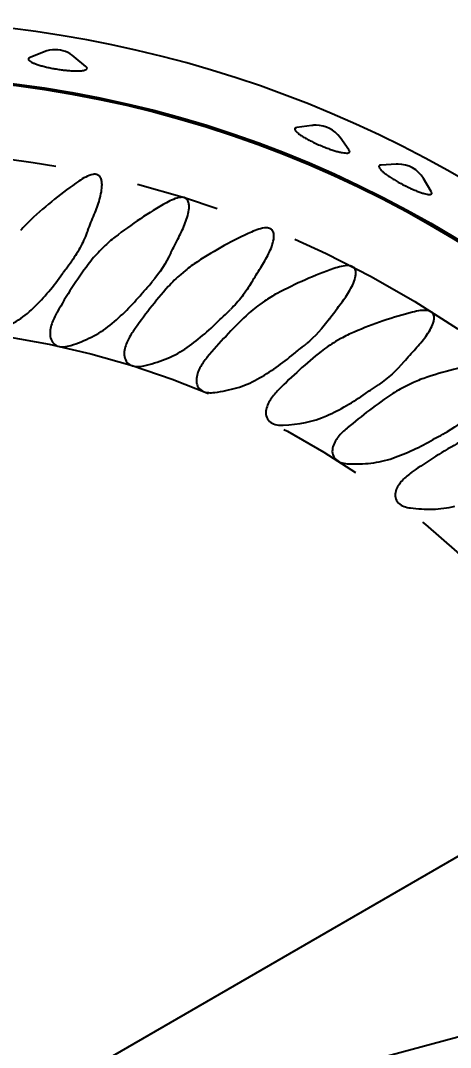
# Model space of a CAD drawing. Header units: millimetres. Extents: x 10 to 412, y 8 to 584.
# Drawn here: x 332.14 to 345.22, y 258.41 to 289.62 of the extents above; entities that cross this region are included whole.
import ezdxf

# ---------------------------------------------------------------- set-up
doc = ezdxf.new("R2010")
doc.units = ezdxf.units.MM
doc.linetypes.add('CENTERX2', pattern=[20.32, 12.7, -2.54, 2.54, -2.54])
doc.layers.add('CENTERLINE', color=4, linetype='CENTERX2')
doc.layers.add('DIMENSIONS', color=2, linetype='Continuous')
doc.layers.add('OUTLINE', color=7, linetype='Continuous', lineweight=25)
doc.styles.add('SLDTEXTSTYLE0', font='TXT', dxfattribs={"width": 0.75})
doc.dimstyles.new('SLDDIMSTYLE13', dxfattribs={"dimtxt": 3.5, "dimasz": 2, "dimexe": 0, "dimexo": 0.0625, "dimgap": 0.875, "dimtad": 1, "dimrnd": 1e-09, "dimzin": 12, "dimdsep": 46, "dimtxsty": 'SLDTEXTSTYLE0', "dimblk1": 'NONE', "dimsah": 1, "dimcen": 0, "dimadec": 0, "dimazin": 3, "dimtfac": 1, "dimtmove": 0, "dimatfit": 3, "dimldrblk": 'NONE', "dimfxl": 0, "dimfrac": 2, "dimtolj": 1, "dimtzin": 12, "dimarcsym": 0})

# ---------------------------------------------------------------- blocks, each defined once
blk = doc.blocks.new('_D_41')
at = {"layer": 'DIMENSIONS'}
for q in [(375.287, 281.441), (300.246, 238.116)]:
    blk.add_line((355.154, 269.817), q, dxfattribs=at)
blk.add_solid([(355.154, 269.817), (357.136, 270.384), (356.636, 271.25)], dxfattribs=at)
at = {"layer": 'DIMENSIONS', "char_height": 3.5, "attachment_point": 1, "rotation": 30, "style": 'SLDTEXTSTYLE0'}
for s, insert in [('63,4', (363.823, 280.026)), ('%%c', (359.254, 277.388))]:
    blk.add_mtext(s, dxfattribs=dict(at, insert=insert))
blk = doc.blocks.new('_None')
blk = doc.blocks.new('_D_42')
at = {"layer": 'DIMENSIONS'}
for q in [(381.537, 268.392), (302.246, 247.146)]:
    blk.add_line((353.154, 260.787), q, dxfattribs=at)
blk.add_solid([(353.154, 260.787), (355.216, 260.822), (354.957, 261.788)], dxfattribs=at)
at = {"layer": 'DIMENSIONS', "char_height": 3.5, "attachment_point": 1, "rotation": 15, "style": 'SLDTEXTSTYLE0'}
for s, insert in [('52,7', (370.097, 269.993)), ('%%c', (365.001, 268.627))]:
    blk.add_mtext(s, dxfattribs=dict(at, insert=insert))

msp = doc.modelspace()

# ---------------------------------------------------------------- linework, layer by layer
at = {"layer": 'CENTERLINE'}
for radius in [31.70081, 26.35209]:
    msp.add_circle((327.70013, 253.96659), radius, dxfattribs=at)
at = {"layer": 'OUTLINE'}
for p, q in [((332.86238, 288.66625), (332.43181, 288.49362)), ((334.1331, 288.21747), (333.77926, 288.51741)), ((341.0077, 286.42617), (340.54786, 286.3614)), ((342.13452, 285.68631), (341.86242, 286.06246)), ((343.57361, 285.25154), (343.10946, 285.22391)), ((344.63761, 284.42304), (344.39633, 284.82031)), ((334.67694, 282.7356), (334.54855, 282.60721)), ((337.15778, 282.01806), (337.01868, 281.90134)), ((339.56663, 281.08702), (339.41789, 280.98288)), ((341.88518, 279.94959), (341.72793, 279.8588)), ((344.09577, 278.61441), (343.9312, 278.53767))]:
    msp.add_line(p, q, dxfattribs=at)
for radius in [33.99382, 33.94382]:
    msp.add_circle((327.70013, 253.96659), radius, dxfattribs=at)
for centre, radius, start, end in [((327.70013, 253.96659), 35.65, 306.658466, 274.273816), ((333.1973, 287.83089), 0.9, 90, 111.847112), ((333.1973, 287.83089), 0.9, 49.712178, 90), ((341.13321, 285.53496), 0.9, 90, 98.01658), ((341.13321, 285.53496), 0.9, 35.881646, 90), ((343.62709, 284.35313), 0.9, 90, 93.406403), ((343.62709, 284.35313), 0.9, 31.271469, 90)]:
    msp.add_arc(centre, radius, start, end, dxfattribs=at)
for points, knots in [([(332.43232, 288.49232), (332.42717, 288.49069), (332.40306, 288.48302), (332.38381, 288.46422), (332.37733, 288.4365), (332.39741, 288.40494), (332.44217, 288.37081), (332.50991, 288.33496), (332.59954, 288.29833), (332.70788, 288.26188), (332.8326, 288.22663), (332.96987, 288.19341), (333.11611, 288.16331), (333.26712, 288.13699), (333.4185, 288.11544), (333.56599, 288.0991), (333.7051, 288.08868), (333.82368, 288.08469), (333.92233, 288.08575), (333.97287, 288.08985), (333.99814, 288.0919)], [0, 0, 0, 0, 0.01601474, 0.07505704, 0.13386032, 0.1926592, 0.25139425, 0.3101344, 0.3690073, 0.42788587, 0.48704617, 0.54620738, 0.60567181, 0.66513666, 0.72479107, 0.78444595, 0.84409612, 0.9037416, 0.95187119, 1, 1, 1, 1]), ([(333.99814, 288.0919), (334.02085, 288.09477), (334.06626, 288.10049), (334.11952, 288.11508), (334.1571, 288.13512), (334.1714, 288.16149), (334.16404, 288.18882), (334.14154, 288.2083), (334.13218, 288.2164)], [0, 0, 0, 0, 0.1534037, 0.30680056, 0.49382961, 0.68083918, 0.86732717, 1, 1, 1, 1]), ([(340.548, 286.36034), (340.54414, 286.36014), (340.51998, 286.35886), (340.49717, 286.3459), (340.48157, 286.32167), (340.49213, 286.28676), (340.52502, 286.24375), (340.58089, 286.19316), (340.65713, 286.13669), (340.75249, 286.07566), (340.86373, 286.01175), (340.98829, 285.94682), (341.13342, 285.87679), (341.23898, 285.83165), (341.29768, 285.80654)], [0, 0, 0, 0, 0.0165858, 0.103873681, 0.191160258, 0.278195229, 0.365230233, 0.452309472, 0.53938952, 0.626788415, 0.714195193, 0.802060713, 0.889925419, 1, 1, 1, 1]), ([(341.29768, 285.80654), (341.34489, 285.78745), (341.43932, 285.74926), (341.57784, 285.69957), (341.70886, 285.65756), (341.82892, 285.62462), (341.93409, 285.60199), (342.02191, 285.58996), (342.08925, 285.58931), (342.13528, 285.59949), (342.15713, 285.62097), (342.1584, 285.64932), (342.14119, 285.67451), (342.13358, 285.68565)], [0, 0, 0, 0, 0.09320253, 0.1864058, 0.27959654, 0.37278785, 0.46564274, 0.55849784, 0.65086134, 0.74323517, 0.8351698, 0.92711707, 1, 1, 1, 1]), ([(334.38694, 283.72414), (334.44991, 283.87378), (334.50563, 284.02602), (334.56981, 284.25429), (334.58802, 284.33045), (334.61473, 284.4837), (334.62356, 284.56147), (334.6218, 284.67583), (334.61875, 284.71366), (334.60339, 284.78869), (334.59107, 284.82642), (334.54714, 284.89325), (334.51449, 284.92047), (334.43492, 284.94725), (334.39211, 284.94721), (334.27076, 284.92966), (334.19604, 284.89718), (334.05481, 284.82475), (333.98703, 284.7824), (333.92148, 284.73767)], [0, 0, 0, 0, 0.25, 0.25, 0.375, 0.375, 0.5, 0.5, 0.5625, 0.5625, 0.625, 0.625, 0.6875, 0.6875, 0.75, 0.75, 0.875, 0.875, 1, 1, 1, 1]), ([(343.10949, 285.22324), (343.10727, 285.22333), (343.08435, 285.22421), (343.06077, 285.21389), (343.04118, 285.19212), (343.04707, 285.15733), (343.07455, 285.11264), (343.12444, 285.05841), (343.19429, 284.99658), (343.283, 284.9285), (343.38755, 284.85613), (343.50554, 284.7815), (343.64382, 284.69998), (343.74521, 284.64627), (343.8016, 284.6164)], [0, 0, 0, 0, 0.009431688, 0.097380983, 0.185326358, 0.273006047, 0.360689784, 0.448395301, 0.536113368, 0.624142759, 0.712170729, 0.800664084, 0.889157099, 1, 1, 1, 1]), ([(333.92148, 284.73767), (333.67026, 284.56622), (333.42139, 284.38277), (332.92918, 283.98872), (332.68723, 283.779), (332.45472, 283.56231)], [0, 0, 0, 0, 0.5, 0.5, 1, 1, 1, 1]), ([(343.8016, 284.6164), (343.84712, 284.59343), (343.93818, 284.54748), (344.07267, 284.48618), (344.20058, 284.43302), (344.31859, 284.38966), (344.42285, 284.35768), (344.51091, 284.3376), (344.57963, 284.33049), (344.6281, 284.33589), (344.65352, 284.35448), (344.65867, 284.38269), (344.64385, 284.40993), (344.63694, 284.42264)], [0, 0, 0, 0, 0.09249702, 0.18499274, 0.27748179, 0.36996837, 0.46213181, 0.55429135, 0.64597559, 0.73765104, 0.82891075, 0.92016307, 1, 1, 1, 1]), ([(336.57968, 284.07835), (336.31452, 283.92948), (336.05051, 283.76836), (335.52532, 283.41835), (335.26651, 283.23084), (335.01606, 283.0353)], [0, 0, 0, 0, 0.5, 0.5, 1, 1, 1, 1]), ([(336.95504, 283.02811), (337.031, 283.17205), (337.09987, 283.31911), (337.18381, 283.54141), (337.20862, 283.61591), (337.24858, 283.76679), (337.26405, 283.84343), (337.272, 283.95788), (337.27216, 283.99606), (337.2628, 284.07303), (337.25345, 284.11124), (337.21504, 284.18053), (337.18411, 284.21029), (337.10747, 284.24268), (337.06505, 284.24616), (336.94214, 284.23865), (336.86623, 284.21306), (336.71856, 284.15277), (336.64839, 284.11693), (336.57968, 284.07835)], [0, 0, 0, 0, 0.25, 0.25, 0.375, 0.375, 0.5, 0.5, 0.5625, 0.5625, 0.625, 0.625, 0.6875, 0.6875, 0.75, 0.75, 0.875, 0.875, 1, 1, 1, 1]), ([(334.1885, 283.23114), (334.12669, 283.06978), (334.05647, 282.91206), (333.89597, 282.60536), (333.80493, 282.45536), (333.70392, 282.31296)], [0, 0, 0, 0, 0.5, 0.5, 1, 1, 1, 1]), ([(339.17031, 283.18986), (338.8932, 283.06468), (338.61604, 282.92714), (338.0618, 282.62391), (337.7882, 282.45999), (337.52173, 282.28706)], [0, 0, 0, 0, 0.5, 0.5, 1, 1, 1, 1]), ([(339.4527, 282.1109), (339.54094, 282.24772), (339.62176, 282.38696), (339.72562, 282.6029), (339.75703, 282.67553), (339.81004, 282.82288), (339.83205, 282.89787), (339.84973, 283.01162), (339.85309, 283.05015), (339.85008, 283.12722), (339.84379, 283.16608), (339.81114, 283.23766), (339.78234, 283.26989), (339.70878, 283.30798), (339.66655, 283.31493), (339.5447, 283.31768), (339.46579, 283.2986), (339.31529, 283.25189), (339.24236, 283.22241), (339.17031, 283.18986)], [0, 0, 0, 0, 0.25, 0.25, 0.375, 0.375, 0.5, 0.5, 0.5625, 0.5625, 0.625, 0.625, 0.6875, 0.6875, 0.75, 0.75, 0.875, 0.875, 1, 1, 1, 1]), ([(334.19949, 282.20346), (334.02605, 281.9713), (333.86224, 281.73307), (333.54871, 281.24831), (333.39862, 281.00099), (333.25672, 280.75538)], [0, 0, 0, 0, 0.5, 0.5, 1, 1, 1, 1]), ([(341.86092, 280.9795), (341.96067, 281.108), (342.05312, 281.23942), (342.21574, 281.51324), (342.28849, 281.655), (342.33453, 281.84018), (342.34129, 281.87767), (342.34545, 281.95483), (342.34288, 281.99434), (342.31709, 282.06925), (342.2919, 282.10385), (342.22196, 282.14916), (342.18079, 282.15994), (342.05862, 282.17388), (341.97934, 282.16188), (341.8235, 282.12819), (341.74801, 282.10503), (341.67363, 282.07897)], [0, 0, 0, 0, 0.25, 0.25, 0.5, 0.5, 0.5625, 0.5625, 0.625, 0.625, 0.6875, 0.6875, 0.75, 0.75, 0.875, 0.875, 1, 1, 1, 1]), ([(341.67363, 282.07897), (341.38668, 281.97841), (341.09846, 281.86551), (340.51932, 281.61146), (340.23312, 281.4723), (339.95264, 281.32328)], [0, 0, 0, 0, 0.5, 0.5, 1, 1, 1, 1]), ([(336.63576, 281.52955), (336.44285, 281.3135), (336.25889, 281.09047), (335.90416, 280.6347), (335.73309, 280.4014), (335.57037, 280.16916)], [0, 0, 0, 0, 0.5, 0.5, 1, 1, 1, 1]), ([(339.17166, 281.65985), (339.08331, 281.51258), (338.98699, 281.36955), (338.77466, 281.09402), (338.65831, 280.96159), (338.535, 280.83977)], [0, 0, 0, 0, 0.5, 0.5, 1, 1, 1, 1]), ([(331.39963, 280.16399), (331.60854, 280.25139), (331.8142, 280.35343), (332.1992, 280.59146), (332.37856, 280.72719), (332.54114, 280.88433)], [0, 0, 0, 0, 0.5, 0.5, 1, 1, 1, 1]), ([(333.25177, 280.7468), (333.18776, 280.63542), (333.13233, 280.5205), (333.05373, 280.27748), (333.02909, 280.14629), (333.05833, 279.95634), (333.0802, 279.89324), (333.15897, 279.78673), (333.21503, 279.74674), (333.34098, 279.70255), (333.4089, 279.69737), (333.54196, 279.70727), (333.60607, 279.72185), (333.6688, 279.74187)], [0, 0, 0, 0, 0.25, 0.25, 0.5, 0.5, 0.625, 0.625, 0.75, 0.75, 0.875, 0.875, 1, 1, 1, 1]), ([(339.00403, 280.64588), (338.79314, 280.44756), (338.59043, 280.24142), (338.19711, 279.81807), (338.00641, 279.60062), (337.82412, 279.38351)], [0, 0, 0, 0, 0.5, 0.5, 1, 1, 1, 1]), ([(344.07062, 280.75412), (343.77598, 280.67895), (343.47886, 280.59156), (342.87917, 280.38872), (342.58266, 280.27529), (342.29031, 280.15131)], [0, 0, 0, 0, 0.5, 0.5, 1, 1, 1, 1]), ([(344.16136, 279.64251), (344.27228, 279.76221), (344.37599, 279.88532), (344.5618, 280.14401), (344.64687, 280.2791), (344.70878, 280.46066), (344.71879, 280.49805), (344.72918, 280.57447), (344.72976, 280.61377), (344.70993, 280.69013), (344.68725, 280.72668), (344.62125, 280.77704), (344.58096, 280.79113), (344.46158, 280.81497), (344.38062, 280.8099), (344.22437, 280.79006), (344.14733, 280.77369), (344.07062, 280.75412)], [0, 0, 0, 0, 0.25, 0.25, 0.5, 0.5, 0.5625, 0.5625, 0.625, 0.625, 0.6875, 0.6875, 0.75, 0.75, 0.875, 0.875, 1, 1, 1, 1]), ([(333.6688, 279.74187), (333.88496, 279.81086), (334.09907, 279.89481), (334.5026, 280.09807), (334.693, 280.21752), (334.86876, 280.35998)], [0, 0, 0, 0, 0.5, 0.5, 1, 1, 1, 1]), ([(335.56469, 280.16103), (335.49122, 280.05566), (335.42599, 279.94601), (335.3265, 279.71076), (335.29052, 279.58222), (335.30309, 279.39045), (335.31939, 279.32568), (335.38857, 279.21271), (335.44093, 279.16799), (335.56255, 279.11299), (335.62976, 279.1019), (335.76318, 279.10017), (335.82831, 279.1091), (335.89255, 279.12358)], [0, 0, 0, 0, 0.25, 0.25, 0.5, 0.5, 0.625, 0.625, 0.75, 0.75, 0.875, 0.875, 1, 1, 1, 1]), ([(335.89255, 279.12358), (336.11442, 279.17359), (336.33502, 279.23863), (336.75412, 279.40573), (336.95414, 279.50804), (337.14181, 279.63476)], [0, 0, 0, 0, 0.5, 0.5, 1, 1, 1, 1]), ([(337.81776, 279.37592), (337.73539, 279.27734), (337.66084, 279.1738), (337.54123, 278.94811), (337.49419, 278.8232), (337.49, 278.63106), (337.50058, 278.56512), (337.55966, 278.44655), (337.60792, 278.39743), (337.72428, 278.33204), (337.79027, 278.31514), (337.92303, 278.30179), (337.9887, 278.30501), (338.05395, 278.31384)], [0, 0, 0, 0, 0.25, 0.25, 0.5, 0.5, 0.625, 0.625, 0.75, 0.75, 0.875, 0.875, 1, 1, 1, 1]), ([(341.28627, 279.55915), (341.0588, 279.3799), (340.83891, 279.19221), (340.41036, 278.80491), (340.20139, 278.60487), (340.00083, 278.40443)], [0, 0, 0, 0, 0.5, 0.5, 1, 1, 1, 1]), ([(346.34301, 279.22541), (346.04291, 279.1762), (345.73895, 279.11496), (345.12358, 278.96506), (344.81893, 278.87807), (344.51694, 278.78005)], [0, 0, 0, 0, 0.5, 0.5, 1, 1, 1, 1]), ([(338.05395, 278.31384), (338.27996, 278.3444), (338.505, 278.38995), (338.93658, 278.51974), (339.14476, 278.60417), (339.34301, 278.71419)], [0, 0, 0, 0, 0.5, 0.5, 1, 1, 1, 1]), ([(339.99383, 278.39742), (339.90318, 278.3064), (339.81989, 278.20974), (339.68107, 277.99534), (339.62332, 277.87501), (339.60239, 277.68396), (339.60719, 277.61734), (339.65571, 277.49408), (339.69951, 277.44094), (339.80973, 277.36566), (339.87399, 277.34307), (340.00508, 277.3182), (340.07078, 277.31569), (340.13656, 277.31879)], [0, 0, 0, 0, 0.25, 0.25, 0.5, 0.5, 0.625, 0.625, 0.75, 0.75, 0.875, 0.875, 1, 1, 1, 1]), ([(343.46511, 278.27766), (343.22272, 278.11881), (342.9873, 277.95097), (342.52689, 277.6027), (342.30127, 277.42163), (342.08392, 277.23936)], [0, 0, 0, 0, 0.5, 0.5, 1, 1, 1, 1]), ([(342.07633, 277.23298), (341.97809, 277.15021), (341.8867, 277.06118), (341.72972, 276.8597), (341.6617, 276.74485), (341.62421, 276.55636), (341.62318, 276.48958), (341.66077, 276.36256), (341.69977, 276.3058), (341.80301, 276.2212), (341.86506, 276.1931), (341.99348, 276.15689), (342.05871, 276.14867), (342.12451, 276.14603)], [0, 0, 0, 0, 0.25, 0.25, 0.5, 0.5, 0.625, 0.625, 0.75, 0.75, 0.875, 0.875, 1, 1, 1, 1]), ([(345.52396, 276.81114), (345.26848, 276.67392), (345.01931, 276.52722), (344.53052, 276.22053), (344.29003, 276.05985), (344.05754, 275.89717)], [0, 0, 0, 0, 0.5, 0.5, 1, 1, 1, 1]), ([(342.12451, 276.14603), (342.35251, 276.13687), (342.57871, 276.14248), (343.02623, 276.19495), (343.24937, 276.24261), (343.46351, 276.31645)], [0, 0, 0, 0, 0.5, 0.5, 1, 1, 1, 1]), ([(344.04943, 275.89148), (343.94435, 275.81759), (343.84554, 275.73686), (343.6716, 275.54982), (343.59383, 275.44135), (343.54005, 275.25683), (343.53321, 275.1904), (343.55958, 275.06058), (343.59349, 275.00065), (343.68896, 274.90737), (343.74833, 274.87396), (343.8731, 274.82671), (343.93737, 274.81283), (344.00269, 274.80446)], [0, 0, 0, 0, 0.25, 0.25, 0.5, 0.5, 0.625, 0.625, 0.75, 0.75, 0.875, 0.875, 1, 1, 1, 1]), ([(344.00269, 274.80446), (344.22859, 274.77552), (344.45423, 274.76136), (344.90492, 274.77457), (345.13177, 274.80266), (345.35144, 274.85753)], [0, 0, 0, 0, 0.5, 0.5, 1, 1, 1, 1])]:
    msp.add_open_spline(points, degree=3, knots=knots, dxfattribs=at)
for points in [[(334.1885, 283.23114), (334.25244, 283.39808), (334.31884, 283.56229), (334.38694, 283.72414)], [(332.45472, 283.56231), (332.3438, 283.45895), (332.23986, 283.34961), (332.14301, 283.2342)], [(335.01606, 283.0353), (334.89645, 282.94191), (334.78338, 282.84204), (334.67694, 282.7356)], [(336.71438, 282.55428), (336.79264, 282.71503), (336.8731, 282.87283), (336.95504, 283.02811)], [(334.54855, 282.60721), (334.42313, 282.48179), (334.30574, 282.34569), (334.19949, 282.20346)], [(336.71438, 282.55428), (336.56295, 282.24326), (336.37485, 281.94459), (336.15162, 281.68183)], [(333.5277, 282.0723), (333.58774, 282.15167), (333.64643, 282.23192), (333.70392, 282.31296)], [(337.52173, 282.28706), (337.39444, 282.20446), (337.2731, 282.11482), (337.15778, 282.01806)], [(332.54114, 280.88433), (332.86675, 281.19905), (333.15443, 281.54962), (333.42023, 281.92544)], [(333.42023, 281.92544), (333.45525, 281.97495), (333.49108, 282.0239), (333.5277, 282.0723)], [(337.01868, 281.90134), (336.88279, 281.78732), (336.75398, 281.66195), (336.63576, 281.52955)], [(339.17166, 281.65985), (339.26365, 281.81319), (339.35755, 281.96337), (339.4527, 282.1109)], [(335.9551, 281.45744), (336.02182, 281.53128), (336.08729, 281.60611), (336.15162, 281.68183)], [(334.86876, 280.35998), (335.22035, 280.64496), (335.53752, 280.96908), (335.83524, 281.32051)], [(335.83524, 281.32051), (335.87443, 281.36677), (335.91439, 281.41241), (335.9551, 281.45744)], [(339.95264, 281.32328), (339.81934, 281.25246), (339.6906, 281.17383), (339.56663, 281.08703)], [(339.41789, 280.98288), (339.2726, 280.88114), (339.13337, 280.7675), (339.00403, 280.64588)], [(341.54163, 280.55466), (341.64665, 280.69942), (341.75329, 280.84085), (341.86092, 280.9795)], [(333.25672, 280.75538), (333.25506, 280.75252), (333.25341, 280.74966), (333.25177, 280.7468)], [(338.18833, 280.5074), (338.2314, 280.55006), (338.27519, 280.59204), (338.31967, 280.63337)], [(338.31967, 280.63337), (338.39256, 280.70108), (338.46429, 280.76992), (338.535, 280.83977)], [(341.54163, 280.55466), (341.33824, 280.2743), (341.10141, 280.01321), (340.83592, 279.79319)], [(337.14181, 279.63476), (337.51673, 279.88789), (337.86097, 280.18311), (338.18833, 280.5074)], [(335.57037, 280.16916), (335.56847, 280.16645), (335.56658, 280.16374), (335.56469, 280.16103)], [(342.29031, 280.15131), (342.15101, 280.09223), (342.01592, 280.02508), (341.88518, 279.94959)], [(340.60342, 279.60634), (340.68191, 279.66743), (340.75938, 279.72976), (340.83592, 279.79319)], [(341.72793, 279.8588), (341.57431, 279.77011), (341.42713, 279.67016), (341.28627, 279.55915)], [(343.80626, 279.24712), (343.92352, 279.3822), (344.04207, 279.51379), (344.16136, 279.64251)], [(337.82412, 279.38351), (337.822, 279.38098), (337.81988, 279.37845), (337.81776, 279.37592)], [(339.34301, 278.71419), (339.73841, 278.93359), (340.10708, 279.19766), (340.46161, 279.4923)], [(340.46161, 279.4923), (340.50822, 279.53104), (340.5555, 279.56904), (340.60342, 279.60634)], [(343.80626, 279.24712), (343.57984, 278.98628), (343.32067, 278.7462), (343.03687, 278.55005)], [(344.51694, 278.78005), (344.37259, 278.7332), (344.23219, 278.67802), (344.09577, 278.61441)], [(340.00083, 278.40443), (339.99849, 278.40209), (339.99616, 278.39976), (339.99383, 278.39742)], [(342.63776, 278.28293), (342.68757, 278.31746), (342.73798, 278.3512), (342.78897, 278.38418)], [(342.78897, 278.38418), (342.87249, 278.43819), (342.95509, 278.49353), (343.03687, 278.55005)], [(343.9312, 278.53767), (343.7705, 278.46274), (343.61517, 278.376), (343.46511, 278.27766)], [(341.4556, 277.60527), (341.86848, 277.78932), (342.25878, 278.02022), (342.63776, 278.28293)], [(345.94832, 277.74718), (345.7001, 277.50714), (345.42101, 277.29055), (345.1211, 277.11982)], [(340.13656, 277.31879), (340.59511, 277.34042), (341.03886, 277.41949), (341.4556, 277.60527)], [(342.08392, 277.23936), (342.08139, 277.23724), (342.07886, 277.23511), (342.07633, 277.23298)], [(344.85969, 276.97618), (344.94759, 277.02271), (345.0347, 277.07064), (345.1211, 277.11982)], [(343.46351, 276.31645), (343.89072, 276.46377), (344.29967, 276.65975), (344.70022, 276.8885)], [(344.70022, 276.8885), (344.75286, 276.91856), (344.80602, 276.94777), (344.85969, 276.97618)], [(344.05754, 275.89717), (344.05483, 275.89528), (344.05213, 275.89338), (344.04943, 275.89148)]]:
    msp.add_open_spline(points, degree=3, dxfattribs=at)

# ---------------------------------------------------------------- dimensions: what is measured, and where the dimension line sits
at = {"layer": 'DIMENSIONS'}
for p1, p2, picture, middle in [((300.24643, 238.11619), (355.15384, 269.817), '_D_41', (367.78195, 277.10784)), ((302.24597, 247.14617), (353.1543, 260.78702), '_D_42', (373.16443, 266.14872))]:
    dim = msp.add_diameter_dim_2p(p1=p1, p2=p2, dimstyle='SLDDIMSTYLE13', dxfattribs=at)
    dim.commit()
    dim.dimension.update_dxf_attribs({"geometry": picture, "text_midpoint": middle, "dimtype": 163})

doc.saveas('drawing.dxf')
